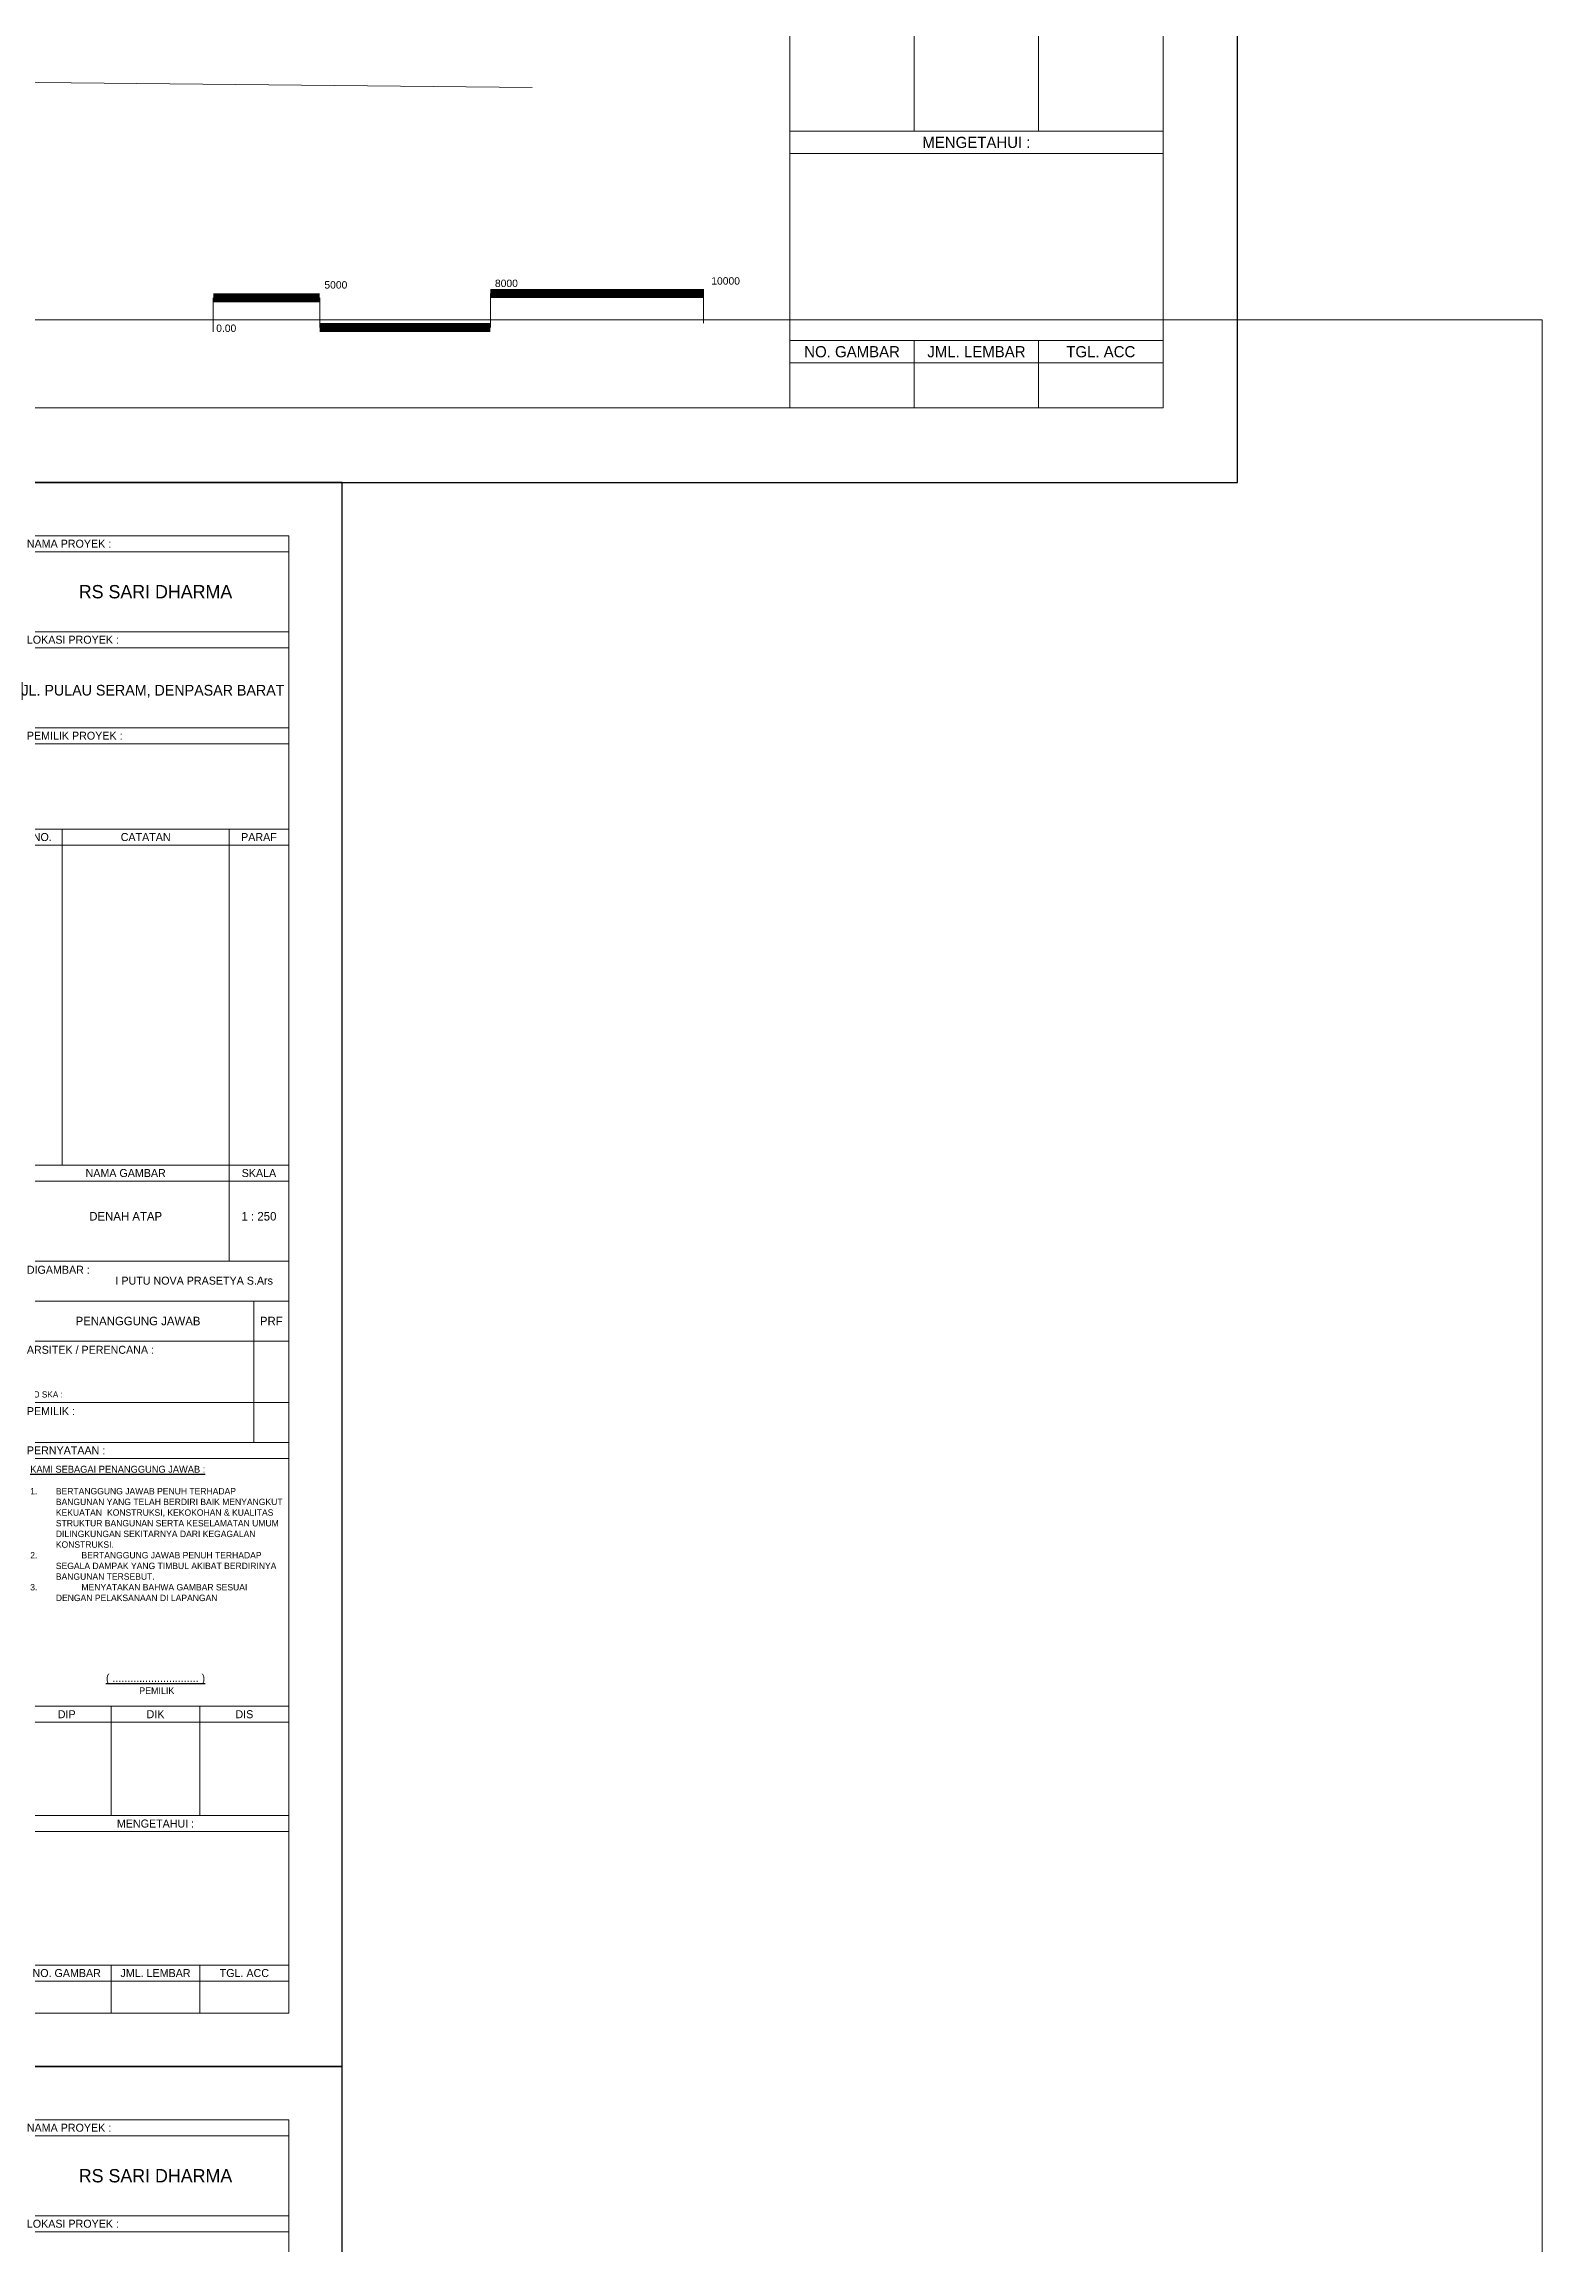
# Model space of a CAD drawing. Header units: millimetres. Extents: x -280308 to 6402717, y -14 to 2073074.
# Drawn here: x 32015 to 102272, y 589197 to 692321 of the extents above; entities that cross this region are included whole.
import ezdxf
from ezdxf.enums import TextEntityAlignment as Align

# ---------------------------------------------------------------- set-up
doc = ezdxf.new("R2010")
doc.units = ezdxf.units.MM
doc.layers.get('0').update_dxf_attribs({"lineweight": 0})
doc.layers.add('A-ANNOTATION', color=144, linetype='Continuous', lineweight=0)
doc.layers.add('A-FURN-EQPM', color=177, linetype='Continuous', lineweight=0)
doc.layers.add('A-TEXT', color=254, linetype='Continuous')
doc.layers.add('TEXTKOP', color=7, linetype='Continuous')
doc.styles.add('1 100', font='GOTHIC.TTF')
doc.styles.add('1 200', font='GOTHIC.TTF', dxfattribs={"height": 300})
doc.styles.add('Annotative', font='arial.ttf', dxfattribs={"height": 1.25})
doc.styles.get("Standard").update_dxf_attribs({"font": 'arial.ttf'})

# ---------------------------------------------------------------- blocks, each defined once
blk = doc.blocks.new('KOP GAMBAR')
for p, q in [((270287, 166961), (270287, 107561)), ((354287, 166961), (270287, 166961)), ((354287, 107561), (354287, 166961)), ((342287, 161361), (352287, 161361)), ((342287, 157761), (352287, 157761)), ((342287, 153961), (352287, 153961)), ((342287, 141361), (352287, 141361)), ((342287, 137761), (352287, 137761)), ((342287, 136261), (352287, 136261)), ((342287, 130961), (352287, 130961)), ((342287, 121067), (352287, 121067)), ((342287, 116967), (352287, 116967)), ((342287, 111361), (352287, 111361)), ((270287, 107561), (354287, 107561))]:
    blk.add_line(p, q)
at = {"color": 5}
for p, q in [((273287, 164961), (273287, 109561)), ((352287, 164961), (273287, 164961)), ((342287, 109561), (342287, 164961)), ((352287, 109561), (352287, 164961)), ((273287, 109561), (352287, 109561))]:
    blk.add_line(p, q, dxfattribs=at)
at = {"ltscale": 8}
for p, q in [((342287, 164361), (352287, 164361)), ((342287, 160761), (352287, 160761)), ((342287, 157161), (352287, 157161)), ((343787, 141361), (343787, 153961)), ((350048, 137761), (350048, 153961)), ((342287, 153361), (352287, 153361)), ((342287, 140761), (352287, 140761)), ((350975, 136261), (350975, 130961)), ((342287, 134761), (352287, 134761)), ((342287, 132461), (352287, 132461)), ((342287, 130361), (352287, 130361)), ((345620, 121067), (345620, 116967)), ((348954, 121067), (348954, 116967)), ((342287, 120467), (352287, 120467)), ((342287, 116367), (352287, 116367)), ((342287, 110761), (352287, 110761))]:
    blk.add_line(p, q, dxfattribs=at)
at = {"ltscale": 5}
for p, q in [((345620, 109561), (345620, 111361)), ((348954, 109561), (348954, 111361))]:
    blk.add_line(p, q, dxfattribs=at)
at = {"layer": 'A-FURN-EQPM', "color": 0, "linetype": 'ByBlock', "lineweight": -2, "ltscale": 0.25}
blk.add_lwpolyline([(270287, 107561), (354287, 107561), (354287, 166961), (270287, 166961)], close=True, dxfattribs=at)
at = {"layer": 'TEXTKOP', "style": '1 100'}
for s, height, p in [('NAMA PROYEK :', 300, (342459, 164661)), ('LOKASI PROYEK :', 300, (342459, 161061)), ('PEMILIK PROYEK :', 300, (342459, 157461)), ('DIGAMBAR :', 300, (342459, 137433)), ('I PUTU NOVA PRASETYA S.Ars', 300, (345785, 137026)), ('ARSITEK / PERENCANA :', 300, (342459, 134433)), ('NO SKA :', 230.8, (342473, 132759)), ('PEMILIK :', 300, (342459, 132133)), ('PERNYATAAN :', 300, (342459, 130661))]:
    blk.add_text(s, height=height, dxfattribs=at).set_placement(p, align=Align.MIDDLE_LEFT)
at = {"layer": 'TEXTKOP', "style": '1 100', "oblique": 0}
for s, height, p in [('RS SARI DHARMA', 500, (347287, 162861)), ('JL. PULAU SERAM, DENPASAR BARAT ', 400, (347265, 159166))]:
    blk.add_text(s, height=height, rotation=359.99148, dxfattribs=at).set_placement(p, align=Align.MIDDLE_CENTER)
at = {"layer": 'TEXTKOP', "style": '1 100'}
for s, height, p in [('NO.', 300, (343037, 153661)), ('CATATAN', 300, (346917, 153661)), ('PARAF', 300, (351167, 153661)), ('NAMA GAMBAR', 300, (346167, 141061)), ('SKALA', 300, (351167, 141061)), ('PENANGGUNG JAWAB', 320, (346631, 135511)), ('PRF', 320, (351631, 135511)), ('MENGETAHUI :', 300, (347287, 116667)), ('NO. GAMBAR', 300, (343954, 111061)), ('JML. LEMBAR', 300, (347287, 111061)), ('TGL. ACC', 300, (350620, 111061))]:
    blk.add_text(s, height=height, dxfattribs=at).set_placement(p, align=Align.MIDDLE_CENTER)
for s, p in [('DIP', (343954, 120767)), ('DIK', (347287, 120767)), ('DIS', (350620, 120767))]:
    blk.add_text(s, height=300, dxfattribs=at).set_placement(p, align=Align.MIDDLE)
at = {"layer": 'TEXTKOP', "ltscale": 5, "style": '1 200'}
for s, insert, char_height, width, attachment_point in [('{\\H1.083x;\\LKAMI SEBAGAI PENANGGUNG JAWAB :\\P\\H0.9234x;\\P\\pxt4;}1. ^IBERTANGGUNG JAWAB PENUH TERHADAP  ^I^IBANGUNAN YANG TELAH BERDIRI BAIK MENYANGKUT ^IKEKUATAN ^IKONSTRUKSI, KEKOKOHAN & KUALITAS ^ISTRUKTUR BANGUNAN SERTA KESELAMATAN UMUM ^IDILINGKUNGAN SEKITARNYA DARI KEGAGALAN ^IKONSTRUKSI.\\P\\pi-4,l4,t8;2.^IBERTANGGUNG JAWAB PENUH TERHADAP SEGALA DAMPAK YANG TIMBUL AKIBAT BERDIRINYA BANGUNAN TERSEBUT.\\P3.^IMENYATAKAN BAHWA GAMBAR SESUAI DENGAN PELAKSANAAN DI LAPANGAN', (342587, 130083), 240, 9490.06, 1), ('{\\L( ............................. )\\P\\H0.8333x;\\l PEMILIK}', (347287, 122275), 300, 10000, 2)]:
    blk.add_mtext(s, dxfattribs=dict(at, insert=insert, char_height=char_height, width=width, attachment_point=attachment_point))
blk = doc.blocks.new('*U554')
at = {"layer": 'A-ANNOTATION'}
for p, q in [((0, 0), (0, 5.75)), ((18.02, 5.75), (18.02, 0.75)), ((46.86, 0.75), (46.86, 6.5))]:
    blk.add_line(p, q, dxfattribs=at)
at = {"layer": 'A-ANNOTATION', "const_width": 1.5}
for points in [[(0, 5.75), (18.02, 5.75)], [(18.02, 0.75), (46.86, 0.75)]]:
    blk.add_lwpolyline(points, dxfattribs=at)
at = {"layer": 'A-TEXT', "ltscale": 0.25}
for p in [(15.5, 5), (45.5, 5), (0.5, 0)]:
    blk.add_attdef('VALUE', p, '', height=1.25, dxfattribs=at)
blk = doc.blocks.new('*U555')
at = {"layer": 'A-ANNOTATION'}
for p, q in [((0, 0), (0, 5.75)), ((36.04, 0.75), (36.04, 6.5)), ((36.04, 5.75), (36.04, 0.75))]:
    blk.add_line(p, q, dxfattribs=at)
at = {"layer": 'A-ANNOTATION', "const_width": 1.5}
for points in [[(0, 5.75), (36.04, 5.75)], [(36.04, 0.75), (36.04, 0.75)]]:
    blk.add_lwpolyline(points, dxfattribs=at)
at = {"layer": 'A-TEXT', "ltscale": 0.25}
for p in [(15.5, 5), (45.5, 5), (0.5, 0)]:
    blk.add_attdef('VALUE', p, '', height=1.25, dxfattribs=at)

msp = doc.modelspace()

# ---------------------------------------------------------------- linework, layer by layer
at = {"ltscale": 0.25}
msp.add_lwpolyline([(54908.9, 690276.4), (-30056.9, 691146.3)], dxfattribs=at)
msp.add_lwpolyline([(-97792.7, 679394.5), (102272, 679394.5), (102272, 188808), (-97792.7, 188808)], close=True, dxfattribs=at)

# ---------------------------------------------------------------- block references
ref = msp.add_blockref('*U554', (39952.6, 678824.6), dxfattribs=dict(xscale=277.4363734935486, yscale=277.4363734935486, zscale=277.4363734935486))
ref.add_attrib('VALUE', '8000', (53163.8, 680929.3), dxfattribs={"layer": 'A-TEXT', "ltscale": 0.25, "height": 346.8})
ref.add_attrib('VALUE', '5000', (45164, 680856.8), dxfattribs={"layer": 'A-TEXT', "ltscale": 0.25, "height": 346.8})
ref.add_attrib('VALUE', '0.00', (40091.3, 678824.6), dxfattribs={"layer": 'A-TEXT', "ltscale": 0.25, "height": 346.8})
ref = msp.add_blockref('*U555', (52952.6, 679032.6), dxfattribs=dict(xscale=277.4363734935486, yscale=277.4363734935486, zscale=277.4363734935486))
ref.add_attrib('VALUE', '10000', (63309.8, 681041.8), dxfattribs={"layer": 'A-TEXT', "ltscale": 0.25, "height": 346.8})
at = {"layer": 'A-FURN-EQPM', "color": 0, "linetype": 'ByBlock', "lineweight": -2}
for p, xscale, yscale, zscale in [((-532006, 483540.9), 1.75, 1.75, 1.75), ((-396862.5, 463071.6), 1.25, 1.25, 1.25), ((-396862.5, 388821.6), 1.25, 1.25, 1.25)]:
    msp.add_blockref('KOP GAMBAR', p, dxfattribs=dict(at, xscale=xscale, yscale=yscale, zscale=zscale))

# ---------------------------------------------------------------- texts
at = {"layer": 'A-TEXT', "ltscale": 0.25, "char_height": 400, "attachment_point": 1, "style": 'Annotative'}
for s, width, insert in [('\\pxqc;{\\fCentury Gothic|b0|i0|c0|p34;DENAH ATAP}', 9700.931, (30996.3, 637572.5)), ('\\pxqc;{\\fCentury Gothic|b0|i0|c0|p34;1 : 250}', 2799.069, (40697.3, 637572.5))]:
    msp.add_mtext_dynamic_manual_height_columns(s, width=width, gutter_width=1670.6, heights=[2300.1], dxfattribs=dict(at, insert=insert))

doc.saveas('drawing.dxf')
